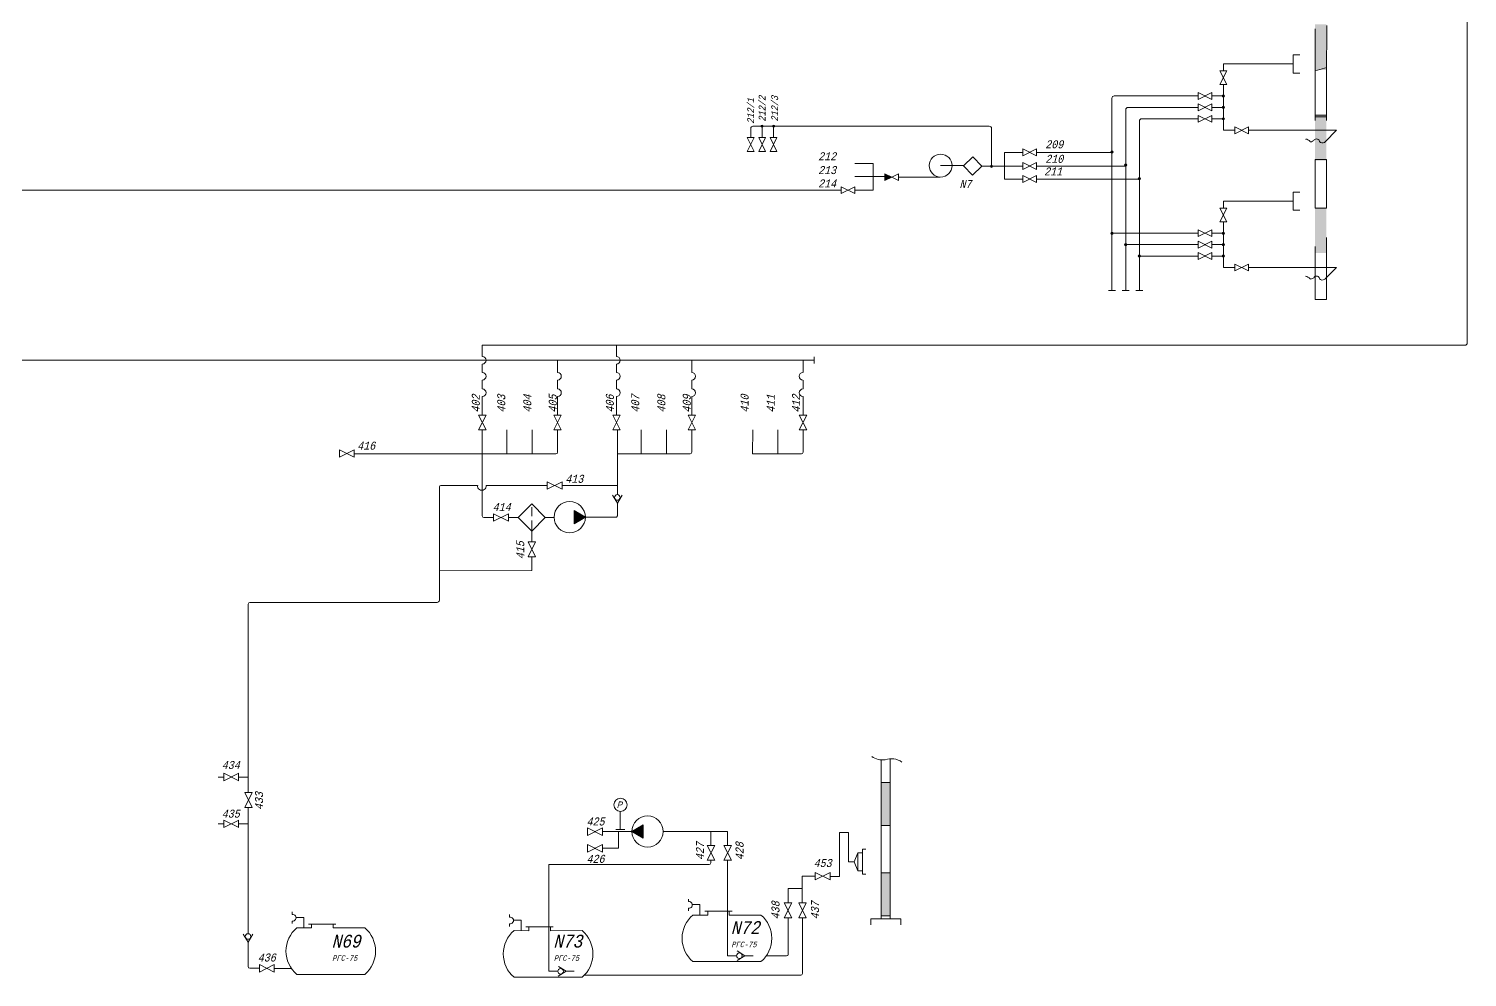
# Model space of a CAD drawing. Extents: x 25 to 789, y 11 to 578.
# Drawn here: x 442.6 to 757.1, y 87.3 to 294.6 of the extents above; entities that cross this region are included whole.
import ezdxf

# ---------------------------------------------------------------- set-up
doc = ezdxf.new("R2010")
doc.units = 0
doc.header["$MEASUREMENT"] = 0
doc.linetypes.add('ACAD_ISO03W100', pattern=[30, 12, -18])
doc.linetypes.add('HIDDEN', pattern=[9.525, 6.35, -3.175])
doc.layers.add('A76', color=2, linetype='CONTINUOUS')
doc.layers.add('Надписи', color=4, linetype='CONTINUOUS', lineweight=5)
doc.layers.add('Общие трубы', color=254, linetype='CONTINUOUS', lineweight=30)
doc.styles.add('ARIAL_CYR', font='ARIAL.TTF', dxfattribs={"width": 0.9, "oblique": 15})
doc.styles.get("Standard").update_dxf_attribs({"font": 'COUR.TTF', "width": 0.8, "oblique": 7, "height": 2})

msp = doc.modelspace()

# ---------------------------------------------------------------- hatches: boundary and pattern name
at = {"layer": 'Общие трубы', "lineweight": 20}
h = msp.add_hatch(color=256, dxfattribs=at)
h.paths.add_polyline_path([(723.8, 285.64), (723.8, 295.64), (726.3, 295.64), (726.3, 285.64)])
h.paths.add_polyline_path([(723.8, 245.64), (723.8, 255.64), (726.3, 255.64), (726.3, 245.64)])
h = msp.add_hatch(color=256, dxfattribs=at)
edge = h.paths.add_edge_path()
edge.add_arc((703.75, 279.96), 0.25, 0, 360)
h = msp.add_hatch(color=256, dxfattribs=at)
edge = h.paths.add_edge_path()
edge.add_arc((703.75, 277.46), 0.25, 0, 360)
h = msp.add_hatch(color=256, dxfattribs=at)
edge = h.paths.add_edge_path()
edge.add_arc((703.75, 274.96), 0.25, 0, 360)
for points in [[(726.3, 275.82), (723.8, 275.82), (723.8, 265.82), (726.3, 265.82)], [(631.17, 262.21), (629.77, 261.48), (629.77, 262.21), (629.77, 262.93)], [(561.81, 186.41), (564.26, 187.88), (561.81, 189.34)], [(630.88, 129.89), (628.92, 129.89), (628.92, 120.48), (630.88, 120.48)], [(576.89, 117.7), (574.45, 119.17), (576.89, 120.63)], [(630.88, 110.14), (628.92, 110.14), (628.92, 100.73), (630.88, 100.73)]]:
    msp.add_hatch(color=256, dxfattribs=at).paths.add_polyline_path(points)
h = msp.add_hatch(color=256, dxfattribs=at)
edge = h.paths.add_edge_path()
edge.add_arc((605.41, 273.35), 0.25, 0, 360)
edge = h.paths.add_edge_path()
edge.add_arc((602.91, 273.35), 0.25, 0, 360)
h = msp.add_hatch(color=256, dxfattribs=at)
edge = h.paths.add_edge_path()
edge.add_arc((679.4, 267.69), 0.25, 0, 360)
h = msp.add_hatch(color=256, dxfattribs=at)
edge = h.paths.add_edge_path()
edge.add_arc((653.06, 264.59), 0.25, 0, 360)
h = msp.add_hatch(color=256, dxfattribs=at)
edge = h.paths.add_edge_path()
edge.add_arc((682.4, 264.84), 0.25, 0, 360)
h = msp.add_hatch(color=256, dxfattribs=at)
edge = h.paths.add_edge_path()
edge.add_arc((685.4, 261.9), 0.25, 0, 360)
h = msp.add_hatch(color=256, dxfattribs=at)
edge = h.paths.add_edge_path()
edge.add_arc((679.4, 249.96), 0.25, 0, 360)
h = msp.add_hatch(color=256, dxfattribs=at)
edge = h.paths.add_edge_path()
edge.add_arc((703.75, 249.96), 0.25, 0, 360)
h = msp.add_hatch(color=256, dxfattribs=at)
edge = h.paths.add_edge_path()
edge.add_arc((682.4, 247.46), 0.25, 0, 360)
h = msp.add_hatch(color=256, dxfattribs=at)
edge = h.paths.add_edge_path()
edge.add_arc((703.75, 247.46), 0.25, 0, 360)
h = msp.add_hatch(color=256, dxfattribs=at)
edge = h.paths.add_edge_path()
edge.add_arc((685.4, 244.96), 0.25, 0, 360)
h = msp.add_hatch(color=256, dxfattribs=at)
edge = h.paths.add_edge_path()
edge.add_arc((703.75, 244.96), 0.25, 0, 360)

# ---------------------------------------------------------------- linework, layer by layer
at = {"layer": 'A76', "lineweight": 20}
for p, q in [((614.29, 222.2), (410.18, 222.21)), ((558.18, 222.2), (558.18, 219.53)), ((587.53, 222.2), (587.53, 219.53)), ((611.85, 222.2), (611.85, 219.53)), ((614.29, 222.9), (614.29, 221.51)), ((558.18, 217.85), (558.18, 215.93)), ((587.53, 217.85), (587.53, 215.93)), ((611.85, 217.85), (611.85, 215.93)), ((558.18, 214.24), (558.18, 210.25)), ((587.53, 214.24), (587.53, 210.25)), ((611.85, 214.24), (611.85, 210.25)), ((559, 210.22), (557.37, 210.22)), ((557.37, 206.96), (559, 210.22)), ((559, 206.96), (557.37, 210.22)), ((588.35, 206.96), (586.72, 210.22)), ((586.72, 206.96), (588.35, 210.22)), ((588.35, 210.22), (586.72, 210.22)), ((611.03, 206.96), (612.66, 210.22)), ((612.66, 206.96), (611.03, 210.22)), ((611.03, 210.22), (612.66, 210.22)), ((559, 206.96), (557.37, 206.96)), ((588.35, 206.96), (586.72, 206.96)), ((611.03, 206.96), (612.66, 206.96))]:
    msp.add_line(p, q, dxfattribs=at)
for centre, radius, start, end in [((558.17, 218.69), 0.838, 270.9993, 89.0007), ((587.52, 218.69), 0.838, 270.9993, 89.0007), ((611.86, 218.69), 0.838, 90.9993, 269.0007), ((558.17, 215.09), 0.841, 271.1729, 88.8271), ((587.52, 215.09), 0.841, 271.1729, 88.8271), ((611.87, 215.09), 0.841, 91.1729, 268.8271)]:
    msp.add_arc(centre, radius, start, end, dxfattribs=at)
at = {"layer": 'Общие трубы', "lineweight": 20}
for p, q in [((757.07, 225.95), (757.07, 300.1)), ((723.8, 284.6), (723.8, 294.6)), ((726.34, 295.35), (726.3, 284.6)), ((703.75, 285.46), (703.75, 286.96)), ((703.75, 286.96), (719, 286.96)), ((719, 286.96), (719, 288.96)), ((719, 288.96), (720.5, 288.96)), ((719, 286.96), (719, 284.96)), ((719, 284.96), (720.5, 284.96)), ((723.8, 285.43), (726.34, 286.19)), ((723.8, 274.6), (723.8, 284.6)), ((726.3, 284.6), (726.3, 274.6)), ((698.25, 279.96), (679.9, 279.96)), ((701.25, 279.96), (703.75, 279.96)), ((703.75, 279.96), (703.75, 282.46)), ((703.75, 279.96), (703.75, 274.96)), ((679.4, 261.64), (679.4, 279.46)), ((682.4, 264.46), (682.4, 276.96)), ((698.25, 277.46), (682.9, 277.46)), ((701.25, 277.46), (703.75, 277.46)), ((703.75, 274.96), (703.75, 277.46)), ((685.4, 237.56), (685.4, 274.46)), ((685.9, 274.96), (698.25, 274.96)), ((701.25, 274.96), (703.75, 274.96)), ((703.75, 274.96), (703.75, 272.46)), ((726.3, 275.43), (723.8, 275.43)), ((723.91, 275.77), (726.29, 275.77)), ((600.41, 272.85), (600.41, 270.85)), ((652.58, 273.35), (600.91, 273.35)), ((605.41, 273.35), (602.91, 273.35)), ((602.91, 273.35), (602.91, 270.85)), ((605.41, 273.45), (605.41, 270.85)), ((653.08, 264.64), (653.08, 272.85)), ((706.25, 272.46), (703.75, 272.46)), ((711, 272.46), (709.25, 272.46)), ((728.5, 272.46), (711, 272.46)), ((728.5, 272.46), (726, 269.96)), ((655.93, 267.63), (655.93, 261.8)), ((659.93, 267.63), (655.93, 267.63)), ((662.93, 267.63), (679.39, 267.63)), ((623.16, 265.17), (627.16, 265.17)), ((627.16, 259.35), (627.16, 265.17)), ((641.93, 264.74), (646.93, 264.74)), ((650.93, 264.63), (653.43, 264.63)), ((650.93, 264.63), (650.93, 264.63)), ((655.93, 264.63), (653.43, 264.63)), ((659.93, 264.63), (655.93, 264.63)), ((662.93, 264.63), (682.45, 264.63)), ((682.4, 264.46), (682.4, 237.46)), ((723.8, 255.43), (723.8, 266.05)), ((726.3, 266.05), (723.8, 266.05)), ((726.3, 266.05), (726.3, 255.43)), ((623.16, 262.35), (627.16, 262.35)), ((627.16, 262.35), (629.66, 262.35)), ((632.75, 262.22), (641.73, 262.22)), ((659.93, 261.8), (655.93, 261.8)), ((662.93, 261.8), (685.41, 261.8)), ((679.4, 261.64), (679.4, 237.46)), ((349.13, 259.35), (620.16, 259.35)), ((623.16, 259.35), (627.16, 259.35)), ((719, 256.96), (719, 258.96)), ((719, 258.96), (720.5, 258.96)), ((703.75, 255.46), (703.75, 256.96)), ((703.75, 256.96), (719, 256.96)), ((719, 256.96), (719, 254.96)), ((719, 254.96), (720.5, 254.96)), ((723.8, 255.43), (726.3, 255.43)), ((726.3, 255.43), (723.8, 255.43)), ((703.75, 249.96), (703.75, 252.46)), ((698.25, 249.96), (679.39, 249.96)), ((701.25, 249.96), (703.75, 249.96)), ((703.75, 249.96), (703.75, 244.96)), ((726.3, 249.03), (726.3, 235.45)), ((698.25, 247.46), (682.45, 247.46)), ((701.25, 247.46), (703.75, 247.46)), ((723.8, 235.45), (723.8, 247.06)), ((698.25, 244.96), (685.41, 244.96)), ((701.25, 244.96), (703.75, 244.96)), ((703.75, 244.96), (703.75, 242.46)), ((706.25, 242.46), (703.75, 242.46)), ((711, 242.46), (709.25, 242.46)), ((728.5, 242.46), (711, 242.46)), ((728.5, 242.46), (726, 239.96)), ((678.65, 237.46), (680.15, 237.46)), ((681.65, 237.46), (683.15, 237.46)), ((684.65, 237.46), (686.15, 237.46)), ((726.3, 235.49), (723.8, 235.49)), ((756.57, 225.45), (541.73, 225.45)), ((541.73, 225.45), (541.73, 223.04)), ((571.08, 223.04), (571.08, 225.45)), ((541.73, 221.36), (541.73, 219.53)), ((571.08, 221.36), (571.08, 219.53)), ((541.73, 217.85), (541.73, 215.93)), ((571.08, 217.85), (571.08, 215.93)), ((541.73, 214.24), (541.73, 210.25)), ((571.08, 214.24), (571.08, 210.25)), ((542.55, 210.22), (540.91, 210.22)), ((540.91, 206.96), (542.55, 210.22)), ((542.55, 206.96), (540.91, 210.22)), ((571.89, 206.96), (570.26, 210.22)), ((570.26, 206.96), (571.89, 210.22)), ((571.89, 210.22), (570.26, 210.22)), ((542.55, 206.96), (540.91, 206.96)), ((541.73, 206.86), (541.73, 188.17)), ((547.13, 206.96), (547.13, 201.73)), ((552.62, 206.96), (552.62, 201.73)), ((558.18, 206.96), (558.18, 202.08)), ((571.89, 206.96), (570.26, 206.96)), ((571.3, 206.96), (571.3, 192.8)), ((576.48, 206.96), (576.48, 201.73)), ((581.97, 206.96), (581.97, 201.73)), ((587.53, 206.96), (587.53, 202.08)), ((600.85, 206.96), (600.84, 201.73)), ((606.38, 206.96), (606.38, 201.73)), ((611.85, 206.96), (611.85, 202.08)), ((510.48, 201), (513.74, 202.63)), ((510.48, 202.63), (513.74, 201)), ((510.48, 201), (510.48, 202.63)), ((513.69, 201.73), (557.83, 201.73)), ((513.74, 201), (513.74, 202.63)), ((571.3, 201.73), (587.18, 201.73)), ((611.5, 201.73), (600.84, 201.73)), ((555.94, 195.64), (555.94, 194.01)), ((559.2, 195.64), (555.94, 194.01)), ((559.2, 194.01), (555.94, 195.64)), ((559.2, 195.64), (559.2, 194.01)), ((532.34, 194.49), (532.34, 169.75)), ((540.72, 194.84), (532.69, 194.84)), ((555.94, 194.83), (542.56, 194.82)), ((571.3, 194.84), (559.2, 194.84)), ((571.26, 190.98), (570.19, 192.72)), ((571.26, 190.98), (572.32, 192.68)), ((552.53, 190.81), (549.55, 187.83)), ((555.51, 187.83), (552.53, 190.81)), ((561.81, 186.41), (561.81, 189.34)), ((561.81, 189.34), (564.26, 187.88)), ((571.26, 190.98), (571.28, 188.21)), ((544.17, 187.82), (542.08, 187.82)), ((547.43, 187.01), (544.17, 188.64)), ((547.43, 188.64), (544.17, 187.01)), ((544.17, 188.64), (544.17, 187.01)), ((547.43, 188.64), (547.43, 187.01)), ((547.43, 187.85), (549.58, 187.83)), ((549.55, 187.83), (552.53, 184.86)), ((552.53, 184.86), (555.51, 187.83)), ((555.5, 187.83), (557.41, 187.83)), ((564.26, 187.88), (561.81, 186.41)), ((564.26, 187.88), (570.93, 187.86)), ((553.38, 182.51), (551.75, 182.51)), ((551.75, 179.24), (553.38, 182.51)), ((553.38, 179.24), (551.75, 182.51)), ((552.59, 185.28), (552.57, 182.51)), ((552.56, 176.2), (532.34, 176.19)), ((553.38, 179.24), (551.75, 179.24)), ((552.56, 179.24), (552.56, 176.2)), ((490.58, 127.62), (490.58, 168.9)), ((531.84, 169.25), (490.93, 169.25)), ((628.91, 100.08), (628.91, 134.83)), ((630.89, 135.07), (630.89, 100.08)), ((485.24, 131.09), (484.01, 131.09)), ((485.24, 131.91), (488.5, 130.28)), ((485.24, 130.28), (488.5, 131.91)), ((485.24, 130.28), (485.24, 131.91)), ((488.44, 130.28), (488.44, 131.91)), ((488.44, 131.09), (490.58, 131.09)), ((628.92, 120.48), (628.92, 129.89)), ((628.92, 129.89), (630.88, 129.89)), ((630.88, 129.89), (630.88, 120.48)), ((489.79, 127.71), (491.42, 127.71)), ((489.79, 124.45), (491.42, 127.71)), ((491.42, 124.45), (489.79, 127.71)), ((489.79, 124.45), (491.42, 124.45)), ((490.52, 96.83), (490.52, 124.45)), ((571.9, 119.59), (571.9, 123.5)), ((485.24, 120.85), (484.01, 120.85)), ((485.24, 120.04), (488.5, 121.67)), ((485.24, 121.67), (488.5, 120.04)), ((485.24, 121.67), (485.24, 120.04)), ((488.44, 121.67), (488.44, 120.04)), ((488.44, 120.85), (490.52, 120.85)), ((568.02, 118.32), (564.76, 119.95)), ((568.02, 119.95), (564.76, 118.32)), ((564.76, 119.95), (564.76, 118.32)), ((568.02, 119.95), (568.02, 118.32)), ((570.92, 119.59), (572.88, 119.59)), ((576.89, 120.63), (574.45, 119.17)), ((576.89, 117.7), (576.89, 120.63)), ((630.88, 120.48), (628.92, 120.48)), ((574.56, 119.17), (568.04, 119.17)), ((571.53, 119.18), (571.53, 115.55)), ((574.45, 119.17), (576.89, 117.7)), ((581.3, 119.17), (595.34, 119.17)), ((591.72, 119.22), (591.72, 116.14)), ((595.34, 119.17), (595.34, 116.14)), ((619.85, 109.34), (619.85, 118.98)), ((619.85, 118.98), (621.82, 118.98)), ((621.82, 118.98), (621.82, 112.55)), ((564.76, 116.32), (564.76, 114.69)), ((568.02, 116.32), (564.76, 114.69)), ((568.02, 114.69), (564.76, 116.32)), ((568.02, 116.32), (568.02, 114.69)), ((571.53, 115.55), (568.02, 115.55)), ((590.93, 116.14), (592.56, 116.14)), ((590.93, 116.14), (592.56, 112.88)), ((592.56, 116.14), (590.93, 112.88)), ((596.2, 116.14), (594.57, 112.88)), ((594.57, 116.14), (596.2, 112.88)), ((594.57, 116.14), (596.2, 116.14)), ((623.06, 112.55), (623.86, 114.54)), ((623.86, 110.56), (623.86, 114.54)), ((623.86, 114.54), (624.88, 114.54)), ((623.86, 114.54), (623.86, 114.54)), ((624.88, 115.29), (624.88, 109.86)), ((624.88, 115.29), (625.58, 115.29)), ((556.27, 111.96), (591.34, 111.96)), ((556.27, 88.63), (556.27, 111.96)), ((590.93, 112.88), (592.56, 112.88)), ((591.69, 112.88), (591.69, 112.31)), ((594.57, 112.88), (596.2, 112.88)), ((595.37, 92.03), (595.37, 112.9)), ((614.52, 108.61), (614.52, 110.24)), ((614.52, 108.61), (617.78, 110.24)), ((614.52, 110.24), (617.78, 108.61)), ((617.78, 108.61), (617.78, 110.24)), ((621.82, 112.55), (623.06, 112.55)), ((623.06, 112.55), (623.86, 110.56)), ((624.88, 110.56), (623.86, 110.56)), ((628.92, 100.73), (628.92, 110.14)), ((628.92, 110.14), (630.88, 110.14)), ((630.88, 110.14), (630.88, 100.73)), ((611.66, 109.42), (611.66, 103.6)), ((614.52, 109.42), (611.66, 109.42)), ((617.75, 109.34), (619.85, 109.34)), ((624.88, 109.86), (625.58, 109.86)), ((586.8, 104.42), (586.8, 103.86)), ((608.62, 106.73), (608.62, 103.58)), ((611.69, 106.73), (608.62, 106.73)), ((500.19, 101.61), (500.19, 101.05)), ((547.7, 101.01), (547.7, 100.45)), ((586.8, 102.41), (586.8, 101.85)), ((589.3, 103.2), (587.65, 103.2)), ((587.79, 100.92), (591.02, 100.9)), ((589.3, 100.91), (589.3, 103.2)), ((590.37, 101.74), (596.35, 101.74)), ((591.02, 100.9), (591.02, 101.74)), ((595.74, 101.74), (595.74, 100.9)), ((602.65, 100.92), (595.74, 100.9)), ((607.76, 103.6), (609.39, 100.34)), ((609.39, 103.6), (607.76, 100.34)), ((609.39, 103.6), (607.76, 103.6)), ((612.54, 103.6), (610.91, 103.6)), ((612.54, 103.6), (610.91, 100.34)), ((610.91, 103.6), (612.54, 100.34)), ((630.88, 100.73), (628.92, 100.73)), ((500.19, 99.61), (500.19, 99.05)), ((502.69, 100.4), (501.03, 100.4)), ((501.17, 98.12), (504.4, 98.1)), ((502.69, 98.11), (502.69, 100.4)), ((503.76, 98.94), (509.73, 98.94)), ((504.4, 98.1), (504.4, 98.94)), ((509.12, 98.94), (509.12, 98.1)), ((516.04, 98.12), (509.12, 98.1)), ((547.7, 99.01), (547.7, 98.44)), ((550.2, 99.8), (548.55, 99.8)), ((548.69, 97.51), (551.92, 97.49)), ((550.2, 97.5), (550.2, 99.8)), ((551.27, 98.33), (557.25, 98.33)), ((551.92, 97.49), (551.92, 98.33)), ((556.64, 98.33), (556.64, 97.49)), ((563.55, 97.51), (556.64, 97.49)), ((609.39, 100.34), (607.76, 100.34)), ((608.62, 92.33), (608.62, 100.34)), ((612.54, 100.34), (610.91, 100.34)), ((611.72, 100.34), (611.72, 88.13)), ((626.65, 98.76), (626.65, 100.11)), ((626.65, 100.11), (629.95, 100.11)), ((630.89, 100.08), (628.91, 100.08)), ((633.25, 100.11), (629.95, 100.11)), ((633.25, 98.76), (633.25, 100.11)), ((490.52, 95.01), (489.45, 96.75)), ((490.52, 95.01), (491.58, 96.71)), ((490.54, 89.65), (490.54, 94.97)), ((597.31, 92.03), (595.37, 92.03)), ((599.16, 92.02), (597.42, 90.95)), ((599.16, 92.02), (597.46, 93.08)), ((608.27, 91.98), (603.81, 91.98)), ((492.94, 89.3), (490.89, 89.3)), ((493, 88.45), (496.26, 90.08)), ((493, 90.08), (496.26, 88.45)), ((493, 90.08), (493, 88.45)), ((496.26, 90.08), (496.26, 88.45)), ((499.94, 89.21), (496.3, 89.21)), ((558.21, 88.63), (556.27, 88.63)), ((560.06, 88.62), (558.32, 87.55)), ((560.06, 88.62), (558.36, 89.68)), ((587.79, 90.73), (602.69, 90.73)), ((501.17, 87.93), (516.08, 87.93)), ((548.69, 87.33), (563.59, 87.33)), ((611.36, 87.78), (564.04, 87.78))]:
    msp.add_line(p, q, dxfattribs=at)
at = {"layer": 'Общие трубы', "linetype": 'HIDDEN', "lineweight": 20, "ltscale": 0.3}
msp.add_line((552.59, 185.28), (552.59, 190.65), dxfattribs=at)
at = {"layer": 'Общие трубы', "linetype": 'ACAD_ISO03W100', "lineweight": 20}
for p, q in [((599.16, 92.02), (600.93, 92.02)), ((560.06, 88.62), (561.83, 88.62))]:
    msp.add_line(p, q, dxfattribs=at)
at = {"layer": 'Общие трубы', "lineweight": 20}
for points in [[(704.5, 282.46), (703, 282.46), (704.5, 285.46), (703, 285.46)], [(701.25, 280.71), (701.25, 279.21), (698.25, 280.71), (698.25, 279.21)], [(701.25, 278.21), (701.25, 276.71), (698.25, 278.21), (698.25, 276.71)], [(701.25, 275.71), (701.25, 274.21), (698.25, 275.71), (698.25, 274.21)], [(599.66, 270.85), (601.16, 270.85), (599.66, 267.85), (601.16, 267.85)], [(602.16, 270.85), (603.66, 270.85), (602.16, 267.85), (603.66, 267.85)], [(604.66, 270.85), (606.16, 270.85), (604.66, 267.85), (606.16, 267.85)], [(709.25, 273.21), (709.25, 271.71), (706.25, 273.21), (706.25, 271.71)], [(662.93, 268.38), (662.93, 266.88), (659.93, 268.38), (659.93, 266.88)], [(648.95, 266.65), (646.93, 264.67), (648.91, 262.65), (650.93, 264.63)], [(662.93, 265.38), (662.93, 263.88), (659.93, 265.38), (659.93, 263.88)], [(631.25, 262.22), (629.75, 261.47), (629.75, 262.97)], [(631.17, 262.21), (629.77, 261.48), (629.77, 262.21), (629.77, 262.93)], [(631.25, 262.22), (632.75, 261.47), (632.75, 262.97)], [(662.93, 262.55), (662.93, 261.05), (659.93, 262.55), (659.93, 261.05)], [(620.16, 258.6), (620.16, 260.1), (623.16, 258.6), (623.16, 260.1)], [(704.5, 252.46), (703, 252.46), (704.5, 255.46), (703, 255.46)], [(701.25, 250.71), (701.25, 249.21), (698.25, 250.71), (698.25, 249.21)], [(701.25, 248.21), (701.25, 246.71), (698.25, 248.21), (698.25, 246.71)], [(701.25, 245.71), (701.25, 244.21), (698.25, 245.71), (698.25, 244.21)], [(709.25, 243.21), (709.25, 241.71), (706.25, 243.21), (706.25, 241.71)]]:
    msp.add_lwpolyline(points, close=True, dxfattribs=at)
for centre, radius in [((703.75, 279.96), 0.25), ((703.75, 277.46), 0.25), ((703.75, 274.96), 0.25), ((602.91, 273.35), 0.25), ((605.41, 273.35), 0.25), ((679.4, 267.69), 0.25), ((641.93, 264.74), 2.5), ((653.06, 264.59), 0.25), ((682.4, 264.84), 0.25), ((685.4, 261.9), 0.25), ((679.4, 249.96), 0.25), ((703.75, 249.96), 0.25), ((682.4, 247.46), 0.25), ((703.75, 247.46), 0.25), ((685.4, 244.96), 0.25), ((703.75, 244.96), 0.25), ((571.26, 192.2), 0.609), ((560.84, 187.88), 3.42), ((571.94, 125), 1.45), ((577.87, 119.17), 3.42), ((490.52, 96.22), 0.609), ((597.94, 92.02), 0.609), ((558.85, 88.62), 0.609)]:
    msp.add_circle(centre, radius, dxfattribs=at)
for centre, radius, start, end in [((679.9, 279.46), 0.5, 90, 180), ((682.9, 276.96), 0.5, 90, 180), ((685.9, 274.46), 0.5, 90, 180), ((600.91, 272.85), 0.5, 90, 180), ((652.58, 272.85), 0.5, 0, 90), ((756.57, 225.95), 0.5, 270, 360), ((541.72, 222.2), 0.838, 270.9993, 89.0007), ((571.06, 222.2), 0.838, 270.9993, 89.0007), ((541.72, 218.69), 0.838, 270.9993, 89.0007), ((571.06, 218.69), 0.838, 270.9993, 89.0007), ((541.71, 215.09), 0.841, 271.1729, 88.8271), ((571.06, 215.09), 0.841, 271.1729, 88.8271), ((557.83, 202.08), 0.35, 270, 0), ((587.18, 202.08), 0.35, 270, 0), ((611.5, 202.08), 0.35, 270, 0), ((532.69, 194.49), 0.35, 90, 180), ((541.64, 194.69), 0.932, 170.5629, 8.5589), ((542.08, 188.17), 0.35, 180, 270), ((570.93, 188.21), 0.35, 269.882, 0.3231), ((490.93, 168.9), 0.35, 90, 180), ((531.84, 169.75), 0.5, 270.0099, 360), ((629.28, 138.96), 4.14, 234.698, 277.8081), ((631.17, 131.21), 3.88, 53.771, 109.9439), ((591.34, 112.31), 0.35, 270, 0), ((586.92, 103.13), 0.731, 260.8542, 99.1458), ((500.3, 100.33), 0.731, 260.8542, 99.1458), ((592.09, 95.83), 6.67, 130.1891, 229.8109), ((598.35, 95.83), 6.67, 310.1891, 49.8109), ((505.48, 93.03), 6.67, 130.1891, 229.8109), ((511.73, 93.03), 6.67, 310.1891, 49.8109), ((552.99, 92.42), 6.67, 130.1891, 229.8109), ((547.82, 99.73), 0.731, 260.8542, 99.1458), ((559.25, 92.42), 6.67, 310.1891, 49.8109), ((608.27, 92.33), 0.35, 270, 0), ((490.89, 89.65), 0.35, 180, 270), ((611.36, 88.13), 0.35, 270, 0)]:
    msp.add_arc(centre, radius, start, end, dxfattribs=at)
at = {"layer": 'Общие трубы', "lineweight": 20, "start_tangent": (0.993151, -0.116841), "end_tangent": (0.5547, -0.83205)}
for points in [[(726, 269.96), (725.25, 269.71), (724.5, 270.46), (723.75, 270.46), (723.5, 270.21), (723, 269.96), (722.75, 269.96), (722.5, 270.21), (721.75, 270.46)], [(726, 239.96), (725.25, 239.71), (724.5, 240.46), (723.75, 240.46), (723.5, 240.21), (723, 239.96), (722.75, 239.96), (722.5, 240.21), (721.75, 240.46)]]:
    msp.add_spline(points, degree=3, dxfattribs=at)

# ---------------------------------------------------------------- texts
at = {"layer": 'Надписи', "lineweight": 15, "oblique": 15, "width": 0.75}
for s, height, p in [('212/2', 1.5, (603.66, 274.35)), ('212/3', 1.5, (606.41, 274.35)), ('212/1', 1.5, (601.16, 273.85)), ('402', 1.75, (541.19, 210.74)), ('403', 1.75, (546.75, 210.74)), ('404', 1.75, (552.45, 210.74)), ('405', 1.75, (558.01, 210.74)), ('406', 1.75, (570.5, 210.74)), ('407', 1.75, (576.05, 210.74)), ('408', 1.75, (581.76, 210.74)), ('409', 1.75, (587.31, 210.74)), ('410', 1.75, (599.96, 210.74)), ('411', 1.75, (605.67, 210.74)), ('412', 1.75, (611.22, 210.74)), ('415', 1.75, (550.91, 178.69)), ('433', 1.75, (493.8, 123.86)), ('427', 1.75, (590.21, 112.91)), ('428', 1.75, (598.85, 112.91)), ('438', 1.75, (606.71, 99.97)), ('437', 1.75, (615.35, 99.97))]:
    msp.add_text(s, height=height, rotation=90, dxfattribs=at).set_placement(p)
for s, height, p in [('212', 1.75, (615.15, 265.9)), ('209', 1.75, (664.81, 268.51)), ('213', 1.75, (615.15, 262.88)), ('211', 1.75, (664.56, 262.59)), ('210', 1.75, (664.81, 265.34)), ('214', 1.75, (615.15, 259.96)), ('N7', 1.75, (646.06, 259.84)), ('416', 1.75, (514.38, 202.64)), ('413', 1.75, (559.88, 195.4)), ('414', 1.75, (543.99, 189.23)), ('434', 1.75, (484.76, 132.83)), ('435', 1.75, (484.76, 122.2)), ('425', 1.75, (564.51, 120.5)), ('426', 1.75, (564.51, 112.33)), ('453', 1.75, (614.17, 111.41)), ('N72', 2.8, (596.06, 96.78)), ('N69', 2.8, (508.78, 93.81)), ('N73', 2.8, (557.26, 93.81)), ('РГС-75', 1.225, (596.18, 93.89)), ('436', 1.75, (492.63, 90.76)), ('РГС-75', 1.225, (508.9, 90.91)), ('РГС-75', 1.225, (557.38, 90.91))]:
    msp.add_text(s, height=height, dxfattribs=at).set_placement(p)
at = {"layer": 'Общие трубы', "lineweight": 20, "style": 'ARIAL_CYR', "oblique": 15, "width": 0.9}
msp.add_text('P', height=1.4, rotation=360, dxfattribs=at).set_placement((571.12, 124.34))

doc.saveas('drawing.dxf')
